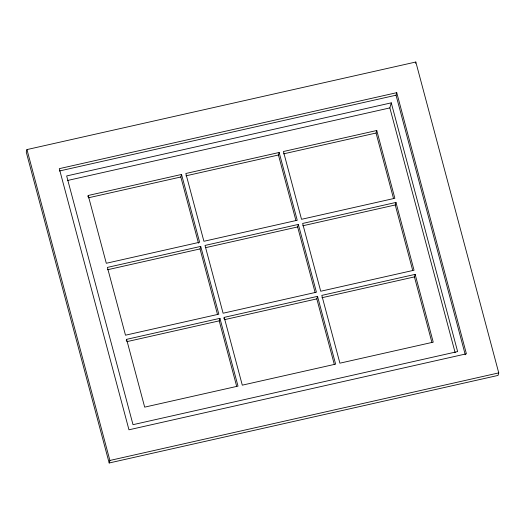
<?xml version="1.0" encoding="UTF-8"?>
<svg xmlns="http://www.w3.org/2000/svg" width="525" height="525" viewBox="0 0 525 525"><rect width="100%" height="100%" fill="white"/><g stroke="black" fill="none" stroke-linecap="round" stroke-linejoin="round"><path stroke-width="0.79" d="M26.959 149.579L26.25 152.106L109.18 462.984L498.041 375.421L498.75 372.894L415.82 62.016L26.959 149.579L109.889 460.458L109.18 462.984M87.859 196.737L88.213 195.477L181.545 174.457L199.625 242.248L106.299 263.268L88.213 195.477M126.243 340.613L126.597 339.347L219.923 318.334L238.009 386.124L144.677 407.137L126.597 339.347M198.496 243.2L180.83 176.991L181.545 174.457M217.475 314.35L200.025 248.922L200.734 246.396L107.402 267.409L125.488 335.199L218.82 314.186L200.734 246.396M236.663 386.288L219.214 320.86L219.923 318.334M223.853 318.629L224.208 317.369L317.533 296.349L335.619 364.14L242.294 385.16L224.208 317.369M295.897 220.434L278.447 155.006L279.156 152.48L185.83 173.493L203.91 241.283L297.242 220.27L279.156 152.48M315.085 292.373L297.636 226.944L298.344 224.418L205.019 245.431L223.099 313.222L316.431 292.208L298.344 224.418M334.281 364.304L316.824 298.882L317.533 296.349M393.514 198.457L376.058 133.028L376.766 130.502L283.441 151.515L301.527 219.306L394.852 198.293L376.766 130.502M455.149 352.675L389.858 107.907L391.276 102.847L66.662 175.947L133.015 424.679L457.629 351.586L391.276 102.847M465.275 354.756L396.034 95.202L396.742 92.676L59.305 168.656L128.966 429.798L466.403 353.811L396.742 92.676M415.465 63.282L415.82 62.016M412.702 270.388L395.246 204.967L395.962 202.433L302.63 223.453L320.716 291.244L414.041 270.224L395.962 202.433M431.891 342.326L414.435 276.898L415.15 274.372L321.818 295.385L339.905 363.175L433.23 342.162L415.15 274.372M59.391 171.006L396.034 95.202M67.64 180.462L389.858 107.907M88.305 197.827L180.83 176.991M185.916 175.842L278.447 155.006M283.526 153.864L376.058 133.028M107.494 269.758L200.025 248.922M205.905 247.597L297.636 226.944M302.715 225.802L395.246 204.967M126.682 341.696L219.214 320.86M224.293 319.712L316.824 298.882M321.91 297.734L414.435 276.898M109.889 460.458L498.75 372.894"/></g></svg>
